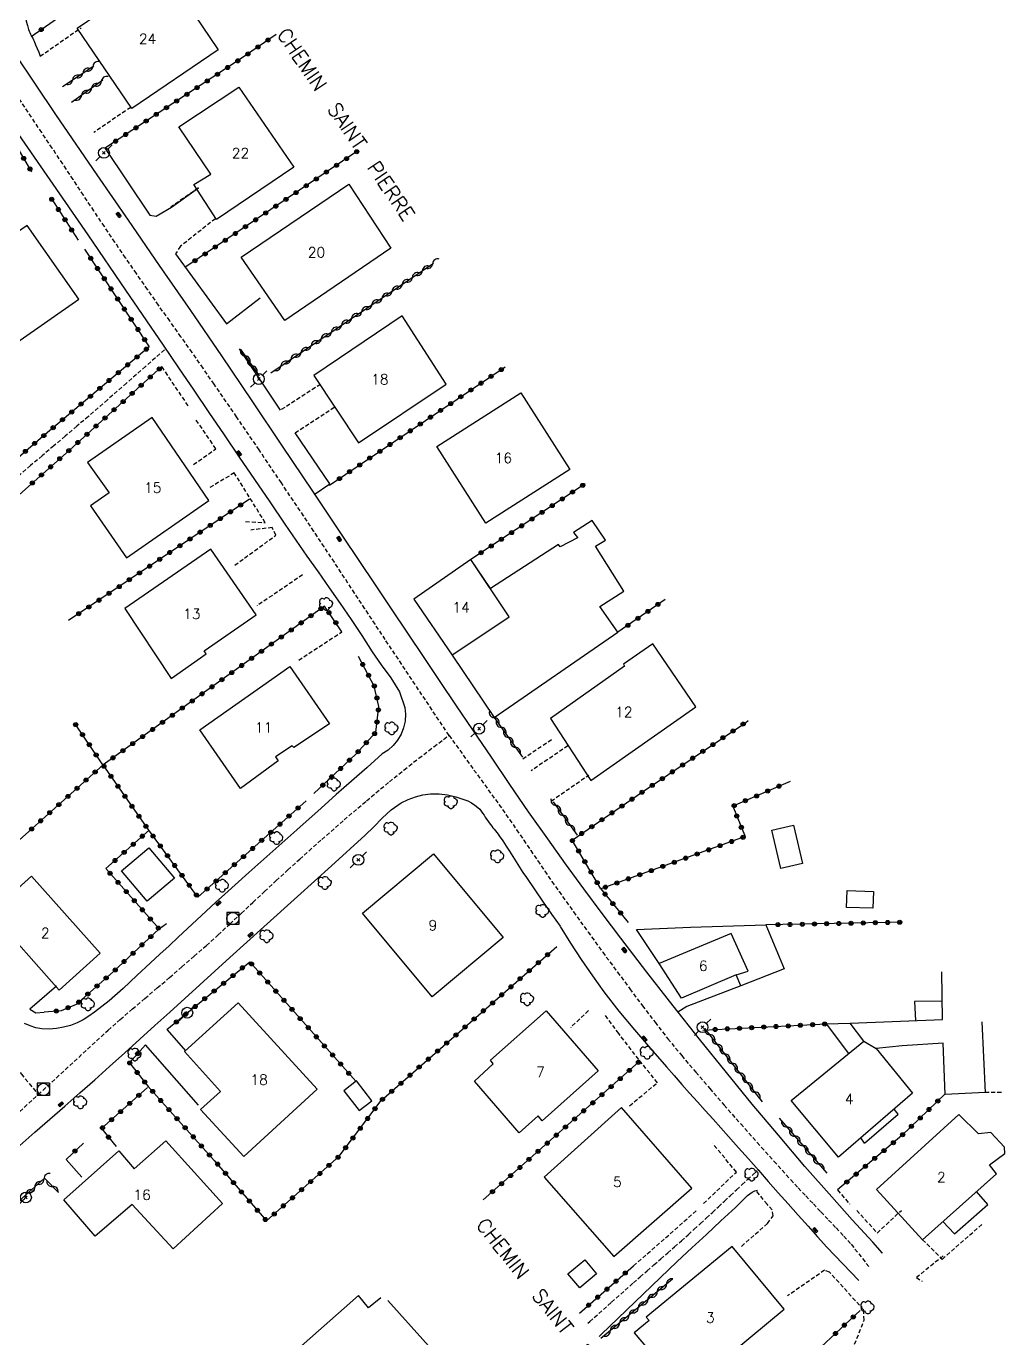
# Model space of a CAD drawing. Header units: millimetres. Extents: x 146000 to 146945, y 144000 to 145000.
# Drawn here: x 146481.7 to 146602.1, y 144214.8 to 144376.3 of the extents above; entities that cross this region are included whole.
import ezdxf
from ezdxf.enums import TextEntityAlignment as Align

# ---------------------------------------------------------------- set-up
doc = ezdxf.new("R2010")
doc.units = ezdxf.units.MM
doc.linetypes.add('DASHED', pattern=[0.75, 0.5, -0.25])
doc.layers.get('0').update_dxf_attribs({"linetype": 'CONTINUOUS'})
for name, color, linetype in [('W0001', 6, 'DASHED'), ('W0014', 7, 'CONTINUOUS'), ('W0017', 7, 'CONTINUOUS'), ('W0070', 7, 'DASHED'), ('W0101', 7, 'CONTINUOUS'), ('W0104', 1, 'CONTINUOUS'), ('W0112', 1, 'DASHED'), ('W0300', 7, 'CONTINUOUS'), ('W0310', 3, 'CONTINUOUS'), ('W0323', 7, 'CONTINUOUS'), ('W0401', 7, 'CONTINUOUS'), ('W0420', 7, 'CONTINUOUS'), ('W0473', 7, 'CONTINUOUS'), ('W0989', 7, 'CONTINUOUS'), ('W0991', 7, 'CONTINUOUS')]:
    doc.layers.add(name, color=color, linetype=linetype)
doc.styles.get("Standard").update_dxf_attribs({"font": 'romans.shx', "width": 0.85})

# ---------------------------------------------------------------- blocks, each defined once
blk = doc.blocks.new('T473')
for p, q in [((-0.166667, 0.166667), (0.166667, -0.166667)), ((-0.166667, -0.166667), (0.166667, 0.166667)), ((0.500001, 0.500001), (1.000002, 1.000002)), ((-1.000002, -1.000002), (-0.500001, -0.500001))]:
    blk.add_line(p, q)
blk.add_ellipse((0, 0), major_axis=(0.471405, 0.471405), ratio=1, start_param=5.4977871438, end_param=11.780972451)
blk = doc.blocks.new('T401')
for p, q in [((-0.3, 0.3), (0, 0.3)), ((-0.3, -0.25), (-0.3, 0.3)), ((-0.3, 0.15), (0, 0.15)), ((-0.3, 0), (0, 0)), ((0, 0.3), (0, -0.25)), ((-0.3, -0.15), (0, -0.15)), ((-0.3, -0.25), (-0.3, -0.3)), ((-0.3, -0.3), (0, -0.3)), ((0, -0.3), (0, -0.25))]:
    blk.add_line(p, q)
blk = doc.blocks.new('T300')
for p, q in [((-0.8, 0.51), (-0.86, 0.34)), ((-0.86, 0.34), (-0.86, 0.17)), ((-0.86, 0.17), (-0.74, 0.06)), ((-0.69, 0.63), (-0.8, 0.51)), ((-0.8, -0.06), (-0.74, 0.06)), ((-0.74, 0.06), (-0.69, 0.11)), ((-0.57, 0.69), (-0.69, 0.63)), ((-0.46, 0.69), (-0.57, 0.69)), ((-0.29, 0.63), (-0.46, 0.69)), ((-0.29, 0.63), (-0.17, 0.74)), ((-0.23, 0.57), (-0.29, 0.63)), ((-0.17, 0.74), (-0.06, 0.8)), ((-0.06, 0.8), (0.06, 0.8)), ((0.06, 0.8), (0.23, 0.74)), ((0.23, 0.74), (0.34, 0.63)), ((0.34, 0.63), (0.4, 0.51)), ((0.46, 0.46), (0.34, 0.46)), ((0.4, 0.51), (0.4, 0.46)), ((0.57, 0.4), (0.46, 0.46)), ((0.57, 0.4), (0.69, 0.29)), ((0.69, 0.29), (0.74, 0.17)), ((0.74, 0.06), (0.69, -0.17)), ((0.74, 0.17), (0.74, 0.06)), ((-0.8, -0.17), (-0.8, -0.06)), ((-0.8, -0.23), (-0.8, -0.17)), ((-0.74, -0.34), (-0.8, -0.23)), ((-0.69, -0.4), (-0.74, -0.34)), ((-0.51, -0.46), (-0.69, -0.4)), ((-0.4, -0.46), (-0.51, -0.46)), ((-0.4, -0.46), (-0.34, -0.46)), ((-0.34, -0.46), (-0.34, -0.4)), ((-0.34, -0.51), (-0.34, -0.46)), ((-0.29, -0.63), (-0.34, -0.51)), ((-0.17, -0.74), (-0.29, -0.63)), ((-0.06, -0.8), (-0.17, -0.74)), ((0.06, -0.8), (-0.06, -0.8)), ((0.17, -0.74), (0.06, -0.8)), ((0.23, -0.69), (0.17, -0.74)), ((0.29, -0.46), (0.23, -0.46)), ((0.29, -0.63), (0.23, -0.69)), ((0.46, -0.4), (0.29, -0.46)), ((0.34, -0.51), (0.29, -0.63)), ((0.34, -0.51), (0.34, -0.46)), ((0.57, -0.34), (0.46, -0.4)), ((0.63, -0.29), (0.57, -0.34)), ((0.69, -0.17), (0.63, -0.29))]:
    blk.add_line(p, q)
blk = doc.blocks.new('T420')
for p, q in [((0.75, 0.75), (-0.75, 0.75)), ((-0.75, 0.75), (-0.75, -0.75)), ((0.75, 0.75), (0.75, -0.75)), ((0.75, -0.75), (-0.75, -0.75))]:
    blk.add_line(p, q)
blk.add_ellipse((0, 0), major_axis=(-0.53, 0.53), ratio=1, start_param=3.926991, end_param=10.210176)
blk = doc.blocks.new('t323o')
at = {"color": 0, "linetype": 'Continuous'}
for radius in [0.25, 0.15]:
    blk.add_circle((0, 0), radius, dxfattribs=at)
blk = doc.blocks.new('t310o')
at = {"color": 0, "linetype": 'Continuous'}
for centre, start, end in [((-0.5, 0.38), 216.8699, 323.1304), ((0.5, -0.37), 36.8699, 143.1303)]:
    blk.add_arc(centre, 0.625, start, end, dxfattribs=at)

msp = doc.modelspace()

# ---------------------------------------------------------------- linework, layer by layer
at = {"layer": 'W0001'}
for points in [[(146533.68, 144289.02), (146525.84, 144300.8), (146524.58, 144302.7), (146523.33, 144304.61), (146522.07, 144306.51), (146520.82, 144308.41), (146519.57, 144310.32), (146518.31, 144312.22), (146517.05, 144314.12), (146515.79, 144316.02), (146513.05, 144320.08), (146510.31, 144324.14), (146507.55, 144328.2), (146504.77, 144332.24), (146503.42, 144334.19), (146502.06, 144336.13), (146500.69, 144338.07), (146499.31, 144340.01), (146497.94, 144341.94), (146496.58, 144343.88), (146495.22, 144345.83), (146493.87, 144347.78), (146492.57, 144349.7), (146491.27, 144351.62), (146489.99, 144353.55), (146488.7, 144355.48), (146487.42, 144357.41), (146486.14, 144359.34), (146484.86, 144361.27), (146483.56, 144363.19), (146480.62, 144367.59)], [(146443.75, 144290.01), (146453.54, 144278.88), (146454.87, 144277.42), (146456.22, 144275.97), (146457.57, 144274.54), (146458.92, 144273.1), (146460.27, 144271.66), (146461.62, 144270.22), (146462.95, 144268.76), (146464.27, 144267.29), (146466.94, 144264.21), (146469.57, 144261.09), (146472.18, 144257.95), (146474.79, 144254.82), (146476.88, 144252.33), (146478.97, 144249.84), (146481.06, 144247.34), (146483.14, 144244.84)], [(146483.14, 144244.84), (146491.73, 144252.74), (146493.23, 144254.06), (146494.74, 144255.36), (146496.26, 144256.66), (146497.78, 144257.95), (146499.3, 144259.24), (146500.81, 144260.54), (146502.32, 144261.85), (146503.82, 144263.17), (146505.27, 144264.48), (146506.71, 144265.81), (146508.14, 144267.14), (146509.56, 144268.48), (146510.99, 144269.82), (146512.42, 144271.16), (146513.86, 144272.48), (146515.31, 144273.8), (146518.03, 144276.22), (146520.77, 144278.62), (146523.54, 144280.99), (146526.34, 144283.32), (146528.15, 144284.78), (146529.97, 144286.22), (146531.82, 144287.63), (146533.68, 144289.02)], [(146533.68, 144289.02), (146540.25, 144279.92), (146541.13, 144278.66), (146542, 144277.4), (146542.87, 144276.13), (146543.73, 144274.86), (146544.6, 144273.59), (146545.47, 144272.33), (146546.34, 144271.06), (146547.22, 144269.81), (146549, 144267.32), (146550.79, 144264.83), (146552.59, 144262.36), (146554.41, 144259.9), (146555.94, 144257.83), (146557.47, 144255.77), (146559.03, 144253.72), (146560.61, 144251.7), (146562.31, 144249.63), (146564.04, 144247.58), (146565.79, 144245.56), (146567.55, 144243.54), (146569.57, 144241.22), (146571.61, 144238.92), (146573.67, 144236.63), (146575.73, 144234.35), (146576.65, 144233.35), (146577.58, 144232.36), (146578.52, 144231.37), (146579.45, 144230.39), (146580.39, 144229.4), (146581.32, 144228.42), (146582.25, 144227.43), (146583.17, 144226.42), (146585.47, 144223.51)], [(146475.89, 144238.18), (146483.14, 144244.84)]]:
    msp.add_lwpolyline(points, dxfattribs=at)
at = {"layer": 'W0014'}
for points in [[(146482.05, 144378.9), (146481.88, 144378.69), (146481.75, 144378.47), (146481.65, 144378.22), (146481.59, 144377.96), (146481.58, 144377.42), (146481.66, 144376.88), (146481.8, 144376.36), (146481.95, 144375.85), (146482.02, 144375.67), (146482.09, 144375.48), (146482.18, 144375.31), (146482.27, 144375.13), (146482.36, 144374.96), (146482.45, 144374.78), (146482.54, 144374.61), (146482.62, 144374.43), (146482.81, 144373.98), (146483, 144373.52), (146483.19, 144373.06), (146483.37, 144372.6)], [(146587.02, 144225.31), (146587.02, 144225.31), (146585.85, 144226.67), (146583.29, 144229.44), (146580.77, 144232.24), (146577.46, 144236), (146574.21, 144239.82), (146571, 144243.67), (146567.83, 144247.54), (146564.52, 144251.63), (146561.25, 144255.76), (146558.02, 144259.91), (146554.82, 144264.08), (146552.53, 144267.11), (146550.27, 144270.15), (146548.03, 144273.21), (146545.82, 144276.29), (146543.48, 144279.61), (146541.18, 144282.96), (146538.9, 144286.33), (146536.62, 144289.69), (146534.61, 144292.66), (146532.61, 144295.64), (146530.61, 144298.61), (146528.62, 144301.59), (146526.62, 144304.58), (146524.63, 144307.56), (146522.63, 144310.54), (146520.63, 144313.52), (146516.91, 144319.07), (146513.2, 144324.62), (146509.47, 144330.17), (146505.72, 144335.71), (146501.91, 144341.29), (146498.07, 144346.85), (146494.23, 144352.41), (146490.39, 144357.97), (146485.31, 144365.41), (146480.28, 144372.88)], [(146479.9, 144364.15), (146484.57, 144357.37), (146489.22, 144350.59), (146493.88, 144343.8), (146498.52, 144337.01), (146500.4, 144334.26), (146502.27, 144331.5), (146504.14, 144328.75), (146506.01, 144326), (146507.87, 144323.24), (146509.74, 144320.49), (146511.62, 144317.74), (146513.49, 144314.99), (146514.84, 144313.03), (146516.2, 144311.08), (146517.56, 144309.14), (146518.93, 144307.19), (146520.28, 144305.24), (146521.63, 144303.27), (146522.95, 144301.3), (146524.24, 144299.3), (146525.34, 144297.72), (146526.54, 144296.12), (146527.6, 144294.39), (146528.25, 144292.47), (146528.34, 144291.62), (146528.28, 144290.77), (146528.09, 144289.95), (146527.78, 144289.16), (146527.35, 144288.43), (146526.81, 144287.78), (146526.18, 144287.22), (146525.47, 144286.76)], [(146491.27, 144361.34), (146496.88, 144353.04)], [(146499.54, 144353.99), (146502.84, 144356.38)], [(146497.63, 144352.9), (146499.54, 144353.99)], [(146496.88, 144353.04), (146497.63, 144352.9)], [(146500.02, 144348.26), (146506.28, 144339.65)], [(146507.85, 144336.59), (146512.92, 144329.02)], [(146519.03, 144319.96), (146514.75, 144326.26)], [(146517.07, 144318.67), (146519.03, 144319.96)], [(146525.47, 144286.76), (146523.59, 144285.08), (146521.7, 144283.41), (146519.81, 144281.73), (146517.93, 144280.05), (146514.96, 144277.42), (146511.99, 144274.79), (146509.03, 144272.16), (146506.08, 144269.5), (146504.93, 144268.45), (146503.79, 144267.4), (146502.65, 144266.34), (146501.51, 144265.28), (146500.37, 144264.21), (146499.23, 144263.15), (146498.08, 144262.1), (146496.93, 144261.05), (146495.25, 144259.49), (146493.59, 144257.9), (146491.88, 144256.37), (146490.06, 144254.96), (146489.37, 144254.49), (146488.65, 144254.04), (146487.91, 144253.65), (146487.12, 144253.35), (146486.25, 144253.11), (146485.37, 144252.95), (146484.47, 144252.89), (146483.56, 144252.93), (146482.83, 144253.06), (146482.12, 144253.28), (146481.45, 144253.57)], [(146480.87, 144238.57), (146482.71, 144240.19), (146484.56, 144241.8), (146486.4, 144243.42), (146488.24, 144245.04), (146490.08, 144246.66), (146491.91, 144248.29), (146493.77, 144249.96), (146495.63, 144251.63), (146497.48, 144253.31), (146499.33, 144254.98), (146501.18, 144256.66), (146503.02, 144258.34), (146504.87, 144260.02), (146506.72, 144261.7), (146510.88, 144265.46), (146515.04, 144269.22), (146519.21, 144272.98), (146523.37, 144276.73), (146524.43, 144277.76), (146525.46, 144278.83), (146526.57, 144279.86), (146527.8, 144280.71), (146528.65, 144281.14), (146529.55, 144281.47), (146530.47, 144281.7), (146531.42, 144281.83), (146532.47, 144281.83), (146533.51, 144281.7), (146534.53, 144281.46), (146535.52, 144281.14), (146535.99, 144280.95), (146536.43, 144280.72), (146536.85, 144280.45), (146537.24, 144280.14), (146537.46, 144279.93), (146537.65, 144279.7), (146537.82, 144279.47), (146537.99, 144279.22), (146538.14, 144278.98), (146538.3, 144278.73), (146538.46, 144278.49), (146538.63, 144278.25), (146538.78, 144278.05), (146538.94, 144277.86), (146539.09, 144277.66), (146539.25, 144277.47), (146539.4, 144277.27), (146539.56, 144277.08), (146539.71, 144276.88), (146539.86, 144276.68), (146540.29, 144276.05), (146540.72, 144275.41), (146541.14, 144274.76), (146541.55, 144274.11), (146541.96, 144273.46), (146542.37, 144272.81), (146542.78, 144272.17), (146543.2, 144271.53), (146544.23, 144270.02), (146545.26, 144268.52), (146546.3, 144267.03), (146547.36, 144265.55)], [(146547.36, 144265.53), (146548.62, 144263.46), (146549.94, 144261.43), (146551.32, 144259.43), (146552.74, 144257.47), (146554.59, 144255.1), (146556.5, 144252.79), (146558.46, 144250.52), (146560.43, 144248.25), (146561.37, 144247.16), (146562.32, 144246.09), (146563.28, 144245.01), (146564.24, 144243.94), (146565.2, 144242.88), (146566.17, 144241.81), (146567.13, 144240.74), (146568.09, 144239.67), (146569.31, 144238.29), (146570.53, 144236.91), (146571.75, 144235.52), (146572.97, 144234.14), (146574.19, 144232.76), (146575.41, 144231.38), (146576.64, 144230), (146577.87, 144228.63), (146579.02, 144227.34), (146580.19, 144226.06), (146580.19, 144226.06), (146580.19, 144226.06), (146584.12, 144221.96), (146584.12, 144221.96)], [(146552.15, 144215.06), (146552.4, 144215.3), (146555.51, 144218.3), (146558.64, 144221.3), (146561.77, 144224.28), (146563.56, 144225.96), (146565.35, 144227.63), (146567.14, 144229.29), (146568.94, 144230.95), (146569.43, 144231.43), (146569.91, 144231.94), (146570.42, 144232.42), (146570.98, 144232.83), (146571.14, 144232.92), (146571.3, 144232.99), (146571.47, 144233.04), (146571.64, 144233.08)]]:
    msp.add_lwpolyline(points, dxfattribs=at)
at = {"layer": 'W0017'}
for points in [[(146506.28, 144339.65), (146510.45, 144342.87)], [(146485.37, 144258.16), (146482.09, 144255.35)], [(146569.6, 144258.19), (146562.95, 144255.65), (146561.84, 144254.96)], [(146482.09, 144255.35), (146482.82, 144254.87), (146483.88, 144254.98)], [(146498.98, 144252.81), (146501.25, 144250.23)], [(146502.85, 144243.52), (146496.34, 144250.94)], [(146486.56, 144236.85), (146488.49, 144234.69)]]:
    msp.add_lwpolyline(points, dxfattribs=at)
at = {"layer": 'W0070'}
for points in [[(146498.67, 144336.46), (146496.34, 144334.4), (146493.99, 144332.35), (146491.65, 144330.3), (146489.3, 144328.27), (146487.88, 144327.05), (146486.46, 144325.84), (146485.04, 144324.63), (146483.61, 144323.43), (146482.19, 144322.22), (146480.77, 144321.01), (146479.36, 144319.79), (146477.95, 144318.56), (146476.88, 144317.6)], [(146550.77, 144216.7), (146551, 144216.91), (146553.68, 144219.29), (146556.37, 144221.67), (146557.21, 144222.41), (146558.05, 144223.15), (146558.9, 144223.88), (146559.75, 144224.62), (146560.59, 144225.36), (146561.44, 144226.09), (146562.28, 144226.84), (146563.11, 144227.59), (146563.86, 144228.27), (146564.61, 144228.96), (146565.36, 144229.65), (146566.1, 144230.34), (146566.84, 144231.04), (146567.58, 144231.73), (146568.32, 144232.42), (146569.07, 144233.12), (146569.75, 144233.75), (146570.43, 144234.38), (146571.11, 144235), (146571.8, 144235.63)]]:
    msp.add_lwpolyline(points, dxfattribs=at)
at = {"layer": 'W0101'}
for points in [[(146505.26, 144373.35), (146494.64, 144366.13), (146487.94, 144376.01), (146498.59, 144383.29)], [(146507.83, 144368.78), (146514.58, 144358.92), (146505.08, 144352.51), (146502.27, 144356.79), (146504.39, 144358.08), (146500.44, 144363.89)], [(146526.54, 144348.96), (146513.47, 144340.08), (146508.12, 144347.87), (146521.36, 144356.82)], [(146480.49, 144337.37), (146488.12, 144342.69), (146481.79, 144351.74), (146478.49, 144349.49), (146476.04, 144352.83), (146466.18, 144346), (146469.61, 144341.12), (146466.08, 144338.61), (146469.34, 144334.01), (146472.69, 144337.09), (146472.19, 144337.6), (146474.48, 144339.24), (146475.13, 144338.53), (146474.94, 144338.35), (146476.92, 144335.39), (146480.21, 144337.78)], [(146527.9, 144340.65), (146517.05, 144333.31), (146522.55, 144325), (146533.35, 144332.25)], [(146538.2, 144315.15), (146532.18, 144324.55), (146542.52, 144331.16), (146548.53, 144321.75), (146538.2, 144315.15)], [(146494, 144310.87), (146504.12, 144317.92), (146497.16, 144328.12), (146489.21, 144322.61), (146491.85, 144318.87), (146489.57, 144317.27)], [(146503.55, 144299.42), (146509.95, 144303.86), (146504.37, 144311.92), (146493.78, 144304.62), (146499.47, 144296.02), (146503.8, 144299.05)], [(146564.05, 144292.52), (146558.75, 144300.3), (146555.17, 144297.78), (146555.27, 144297.54), (146546.17, 144291.12), (146551.12, 144283.48)], [(146508.04, 144282.5), (146503, 144289.7), (146514.1, 144297.5), (146518.99, 144290.46), (146514.59, 144287.54), (146514.36, 144287.73), (146512.34, 144286.4), (146512.66, 144285.88)], [(146531.79, 144274.45), (146540.36, 144264.17), (146531.61, 144256.87), (146523.04, 144267.14), (146531.79, 144274.45)], [(146477.26, 144267.19), (146485.69, 144257.69), (146490.75, 144262.23), (146482.29, 144271.72)], [(146507.72, 144256.11), (146501.13, 144250.12), (146505.55, 144245.19), (146503.11, 144242.99), (146508.43, 144237.2), (146517.44, 144245.49)], [(146596.41, 144242.37), (146586.27, 144233.16), (146591.96, 144226.98), (146601.05, 144235.09), (146600.19, 144236.18), (146602.07, 144237.59), (146602.03, 144238.37), (146600.36, 144240.15), (146598.82, 144239.99), (146598.82, 144240.02)], [(146498.83, 144239.16), (146505.8, 144231.43), (146499.75, 144225.84), (146494.68, 144231.29), (146490.15, 144227.4), (146486.29, 144231.87), (146493.03, 144237.92), (146494.95, 144235.71)], [(146564.3, 144209.62), (146574.91, 144218.42), (146568.54, 144226.15), (146557.95, 144217.46), (146558.31, 144217.03), (146556.45, 144215.5), (146562.31, 144208.62), (146563.95, 144210.11)]]:
    msp.add_lwpolyline(points, close=True, dxfattribs=at)
for points in [[(146538.77, 144307.09), (146536.38, 144310.66), (146529.35, 144305.77)], [(146534.04, 144298.89), (146541.07, 144303.59), (146536.38, 144310.66)], [(146529.35, 144305.77), (146534.05, 144298.88)], [(146569.02, 144259.55), (146570.48, 144260.01), (146568.41, 144264.66), (146559.55, 144260.96)], [(146562.3, 144256.69), (146559.55, 144260.96)], [(146569.02, 144259.56), (146562.3, 144256.69)], [(146542.32, 144240.11), (146536.8, 144246.49), (146539.1, 144248.63), (146538.79, 144249.07), (146545.64, 144255.12), (146552.03, 144247.76), (146545.14, 144241.62), (146544.65, 144242.22), (146542.32, 144240.11)], [(146586.25, 144250.5), (146590.72, 144245.01), (146581.62, 144237.14), (146575.79, 144244.1), (146584.71, 144251.42)], [(146584.71, 144251.42), (146586.25, 144250.5)], [(146553.96, 144224.93), (146563.56, 144233.3), (146554.92, 144243.25), (146545.4, 144234.69)], [(146545.4, 144234.69), (146553.96, 144224.93)], [(146523.76, 144218.58), (146522.53, 144220.11), (146514.08, 144212.63), (146523.22, 144202.47), (146533.32, 144211.49), (146526.14, 144219.49)], [(146525.31, 144219.82), (146523.76, 144218.58)]]:
    msp.add_lwpolyline(points, dxfattribs=at)
at = {"layer": 'W0104'}
for points in [[(146539.22, 144291.22), (146554.46, 144301.72), (146552.23, 144304.88), (146555.19, 144306.77), (146551.69, 144312.3), (146551.71, 144312.31), (146552.93, 144313.02), (146551.29, 144315.46), (146549.01, 144313.99), (146549.5, 144313.36), (146549.5, 144313.34), (146547.36, 144312.21), (146547.17, 144312.49), (146538.77, 144307.09)], [(146534.05, 144298.88), (146539.22, 144291.22)], [(146556.75, 144265.15), (146563.4, 144265.42), (146572.65, 144265.71), (146574.94, 144260.32), (146569.6, 144258.22), (146569.02, 144259.56)], [(146559.55, 144260.96), (146556.75, 144265.15)], [(146580.09, 144253.52), (146583.06, 144253.62), (146594.4, 144254.08), (146594.34, 144259.94)], [(146594.38, 144256.31), (146590.98, 144256.3), (146591.1, 144253.95)], [(146584.71, 144251.42), (146583.06, 144253.62)], [(146599.26, 144253.78), (146599.65, 144245.09), (146594.74, 144244.86), (146594.5, 144251.14), (146589.46, 144250.81), (146586.25, 144250.5)], [(146580.09, 144253.52), (146582.82, 144249.87)], [(146584.81, 144238.86), (146588.97, 144242.44), (146588.44, 144243.04)], [(146584.81, 144238.86), (146584.34, 144239.49)], [(146595.88, 144227.69), (146599.97, 144231.31), (146598.58, 144232.89)], [(146595.88, 144227.69), (146594.45, 144229.2)]]:
    msp.add_lwpolyline(points, dxfattribs=at)
for points in [[(146576.09, 144277.98), (146577.19, 144273.28), (146574.51, 144272.66), (146573.41, 144277.35)], [(146499.9, 144271.46), (146496.55, 144268.62), (146493.39, 144272.34), (146496.74, 144275.18)], [(146585.85, 144267.75), (146582.61, 144267.85), (146582.67, 144269.92), (146585.92, 144269.82)], [(146524.19, 144244.08), (146522.28, 144246.52), (146520.72, 144245.3), (146522.63, 144242.86)], [(146550.4, 144224.51), (146551.84, 144222.79), (146549.77, 144221.05), (146548.32, 144222.77)]]:
    msp.add_lwpolyline(points, close=True, dxfattribs=at)
at = {"layer": 'W0112'}
for points in [[(146483.37, 144372.58), (146488.4, 144376.08)], [(146494.51, 144366.29), (146489.96, 144363.19)], [(146502.84, 144356.38), (146499.43, 144354.01)], [(146504.93, 144352.59), (146500.64, 144349.2), (146500.02, 144348.26)], [(146501.57, 144329.58), (146498.34, 144334.39)], [(146517.87, 144332.21), (146512.92, 144329.02)], [(146514.75, 144326.26), (146519.6, 144329.42)], [(146502.24, 144322.33), (146504.98, 144324.29), (146502.55, 144327.85)], [(146508.65, 144315.33), (146511.07, 144315.19), (146507.26, 144321.32), (146504.25, 144319.5)], [(146507.32, 144309.96), (146512.38, 144313.64), (146511.93, 144314.59), (146509.31, 144314.29)], [(146515.67, 144308.77), (146510.06, 144304.98)], [(146515.18, 144298.28), (146520.51, 144301.77)], [(146542.75, 144286.15), (146546.33, 144288.53)], [(146548.3, 144287.74), (146543.77, 144284.65)], [(146546.26, 144280.94), (146550.87, 144284.14)], [(146550.86, 144255.16), (146548.66, 144253.1)], [(146555.9, 144243.46), (146559.33, 144246.29), (146557.02, 144249.15), (146554.56, 144252.34), (146552.78, 144254.77)], [(146599.65, 144245.12), (146601.72, 144245.12)], [(146565.01, 144231.43), (146569.04, 144235.3), (146566.16, 144238.76)], [(146569.68, 144226.16), (146572.87, 144228.96), (146573.55, 144229.9), (146573.46, 144230.64), (146572.82, 144231.35), (146571.46, 144233.02)], [(146581.49, 144233.1), (146582.96, 144231.36)], [(146556.39, 144223.76), (146564.1, 144230.52)], [(146583.86, 144230.59), (146586.37, 144227.79), (146589.36, 144230.59)], [(146591.96, 144226.98), (146594.37, 144224.56), (146599.38, 144228.98)], [(146594.49, 144224.98), (146591.2, 144222.34), (146591.91, 144221.86), (146591.91, 144221.86)], [(146584.69, 144218.36), (146580.52, 144222.97), (146579.9, 144223.21), (146575.34, 144220.07)], [(146581.28, 144208.6), (146583.32, 144213.41), (146584.77, 144217.09), (146584.69, 144218.36)]]:
    msp.add_lwpolyline(points, dxfattribs=at)
at = {"layer": 'W0310'}
for points in [[(146486.12, 144368.84), (146489.97, 144371.4)], [(146491.1, 144369.63), (146487.24, 144366.9)], [(146511.74, 144333.64), (146527.45, 144344.19), (146531.78, 144347.12)], [(146508.06, 144336.46), (146510.33, 144333.24)], [(146539.22, 144291.22), (146542.73, 144286.34)], [(146546.51, 144280.86), (146549.44, 144276.74)], [(146572.27, 144243.95), (146565.21, 144252.91)], [(146574.29, 144241.94), (146580.16, 144235.17)], [(146485.62, 144232.78), (146483.91, 144234.53), (146475.2, 144226.78), (146466.92, 144219.32), (146475.79, 144209.75), (146479.32, 144205.65), (146481.71, 144202.65)], [(146561.2, 144222.14), (146552.36, 144214.82)]]:
    msp.add_lwpolyline(points, dxfattribs=at)
at = {"layer": 'W0323'}
for points in [[(146482.27, 144375), (146494.58, 144383.6), (146502.79, 144389.26)], [(146512.42, 144375.27), (146507.98, 144372.2), (146491.4, 144361.3)], [(146459.02, 144343.4), (146466.45, 144349.88), (146475.02, 144357.9), (146480.39, 144361.62), (146482.31, 144358.37)], [(146522.34, 144360.84), (146501.18, 144346.58)], [(146484.71, 144355.1), (146488.06, 144349.94)], [(146488.84, 144348.86), (146496.8, 144336.84), (146483.98, 144326.05), (146475.85, 144319.08)], [(146477.91, 144316.1), (146486.56, 144323.74), (146498.34, 144334.39)], [(146518.96, 144319.79), (146540.57, 144334.35)], [(146550.45, 144319.99), (146536.38, 144310.66)], [(146509.13, 144318.1), (146486.87, 144303.15)], [(146560.26, 144305.74), (146554.46, 144301.72)], [(146520.51, 144301.77), (146518.35, 144304.92), (146491.11, 144285.38)], [(146517.05, 144281.87), (146522.23, 144286.72), (146524.68, 144289.41), (146525.04, 144292.56), (146524.49, 144295.08), (146522.53, 144298.73)], [(146575.66, 144283.36), (146568.6, 144280.31), (146570.11, 144276.57), (146552.36, 144270.14), (146548.83, 144276.14), (146557.5, 144282.07), (146570.19, 144290.62), (146570.5, 144290.85)], [(146491.1, 144285.38), (146487.68, 144290.45)], [(146502.79, 144269.12), (146496.73, 144277.35), (146491.11, 144285.38), (146474.81, 144270.79), (146470.91, 144267.54), (146477.74, 144259.77)], [(146502.79, 144269.12), (146516.1, 144280.98)], [(146491.47, 144272.63), (146496.78, 144277.37)], [(146491.47, 144272.63), (146498, 144265.22), (146492.35, 144259.94), (146487.8, 144255.93), (146485.95, 144255.15), (146483.88, 144254.98)], [(146552.36, 144270.14), (146555.74, 144266.01)], [(146498, 144265.22), (146498.91, 144265.88)], [(146589.47, 144266.04), (146572.65, 144265.71)], [(146496.34, 144250.94), (146494.38, 144248.74), (146496.65, 144245.84), (146504.8, 144236.73), (146511.23, 144229.29), (146520.16, 144237.24), (146525.33, 144244.11), (146546.94, 144263.03)], [(146498.97, 144252.82), (146509.17, 144261.16), (146522.22, 144246.47)], [(146564.93, 144252.77), (146580.09, 144253.52)], [(146557.01, 144248.8), (146537.9, 144231.89)], [(146496.59, 144245.71), (146490.92, 144240.64), (146492.73, 144238.43)], [(146594.74, 144244.91), (146589.39, 144239.79), (146581.49, 144233.1)], [(146488.69, 144238.86), (146486.56, 144236.85)], [(146549.72, 144217.93), (146556.39, 144223.76)], [(146564.53, 144200.36), (146576.44, 144210.96), (146584.27, 144218.26)]]:
    msp.add_lwpolyline(points, dxfattribs=at)

# ---------------------------------------------------------------- block references
at = {"layer": 'W0300'}
for p in [(146518.59, 144305.17), (146526.63, 144289.87), (146519.54, 144282.98), (146533.93, 144280.79), (146526.54, 144277.56), (146512.47, 144276.39), (146539.65, 144274.13), (146518.42, 144270.86), (146505.77, 144270.53), (146545.21, 144267.42), (146511.26, 144264.32), (146543.32, 144256.56), (146489.27, 144255.93), (146495.02, 144249.75), (146558.07, 144249.97), (146488.33, 144243.87), (146570.93, 144234.99), (146585.22, 144218.64)]:
    msp.add_blockref('T300', p, dxfattribs=at)
at = {"layer": 'W0310'}
for p, rotation in [((146489.87, 144371.33), 33.60754350553292), ((146487.37, 144369.67), 33.60754350553292), ((146488.62, 144370.5), 33.60754350553292), ((146490.91, 144369.5), 215.341725664718), ((146488.46, 144367.77), 215.341725664718), ((146489.69, 144368.64), 215.341725664718), ((146531.66, 144347.04), 34.03516871991816), ((146529.17, 144345.36), 34.03516871991816), ((146530.41, 144346.2), 34.03516871991816), ((146526.68, 144343.68), 33.89333851154325), ((146527.93, 144344.52), 34.03516871991816), ((146524.19, 144342.01), 33.89333851154325), ((146525.44, 144342.84), 33.89333851154325), ((146521.7, 144340.33), 33.89333851154325), ((146522.95, 144341.17), 33.89333851154325), ((146519.21, 144338.66), 33.89333851154325), ((146520.46, 144339.5), 33.89333851154325), ((146516.72, 144336.99), 33.89333851154325), ((146517.97, 144337.83), 33.89333851154325), ((146508.6, 144335.7), 305.1672470392813), ((146514.23, 144335.32), 33.89333851154325), ((146515.48, 144336.15), 33.89333851154325), ((146509.46, 144334.47), 305.1672470392813), ((146512.99, 144334.48), 33.89333851154325), ((146539.23, 144291.22), 305.7062073488285), ((146540.1, 144290), 305.7062073488285), ((146540.98, 144288.78), 305.7062073488285), ((146541.85, 144287.56), 305.7062073488285), ((146546.83, 144280.4), 305.4322481943347), ((146547.7, 144279.18), 305.4322481943347), ((146548.57, 144277.96), 305.4322481943347), ((146565.78, 144252.2), 128.2362162874419), ((146566.7, 144251.02), 128.2362162874419), ((146567.63, 144249.84), 128.2362162874419), ((146568.56, 144248.66), 128.2362162874419), ((146569.49, 144247.48), 128.2362162874419), ((146570.42, 144246.31), 128.2362162874419), ((146571.35, 144245.13), 128.2362162874419), ((146575.25, 144240.84), 310.9295322211871), ((146576.23, 144239.7), 310.9295322211871), ((146577.21, 144238.57), 310.9295322211871), ((146578.19, 144237.44), 310.9295322211871), ((146579.18, 144236.3), 310.9295322211871), ((146482.72, 144233.46), 221.6470119545899), ((146483.84, 144234.46), 221.6470119545899), ((146484.89, 144233.53), 134.3049379868203), ((146481.6, 144232.47), 221.6470119545899), ((146559.29, 144220.56), 219.64523459687), ((146560.45, 144221.51), 219.64523459687), ((146558.14, 144219.6), 219.64523459687), ((146555.83, 144217.69), 219.64523459687), ((146556.98, 144218.64), 219.64523459687), ((146553.52, 144215.77), 219.64523459687), ((146554.67, 144216.73), 219.64523459687)]:
    msp.add_blockref('t310o', p, dxfattribs=dict(at, rotation=rotation))
at = {"layer": 'W0323'}
for p, rotation in [((146483.5, 144375.86), 34.94325252375383), ((146511.4, 144374.56), 214.6614258296138), ((146508.93, 144372.86), 214.6614258296138), ((146510.17, 144373.71), 214.6614258296138), ((146506.44, 144371.19), 213.3032536116029), ((146507.69, 144372.01), 213.3032536116029), ((146503.93, 144369.54), 213.3032536116029), ((146505.19, 144370.36), 213.3032536116029), ((146502.68, 144368.72), 213.3032536116029), ((146500.17, 144367.07), 213.3032536116029), ((146501.43, 144367.89), 213.3032536116029), ((146497.66, 144365.42), 213.3032536116029), ((146498.92, 144366.25), 213.3032536116029), ((146495.16, 144363.77), 213.3032536116029), ((146496.41, 144364.6), 213.3032536116029), ((146492.65, 144362.13), 213.3032536116029), ((146493.9, 144362.95), 213.3032536116029), ((146481.34, 144360.01), 300.6124765773378), ((146521.08, 144359.99), 213.9669644527495), ((146522.33, 144360.83), 213.9669644527495), ((146482.11, 144358.71), 300.6124765773378), ((146518.59, 144358.32), 213.9669644527495), ((146519.84, 144359.16), 213.9669644527495), ((146516.11, 144356.64), 213.9669644527495), ((146517.35, 144357.48), 213.9669644527495), ((146514.86, 144355.8), 213.9669644527495), ((146484.79, 144354.98), 302.9558778879717), ((146485.61, 144353.72), 302.9558778879717), ((146512.37, 144354.13), 213.9669644527495), ((146513.62, 144354.96), 213.9669644527495), ((146486.43, 144352.46), 302.9558778879717), ((146509.89, 144352.45), 213.9669644527495), ((146511.13, 144353.29), 213.9669644527495), ((146487.24, 144351.2), 302.9558778879717), ((146507.4, 144350.77), 213.9669644527495), ((146508.64, 144351.61), 213.9669644527495), ((146504.91, 144349.1), 213.9669644527495), ((146506.15, 144349.94), 213.9669644527495), ((146489.6, 144347.71), 303.5103019459733), ((146502.42, 144347.42), 213.9669644527495), ((146503.67, 144348.26), 213.9669644527495), ((146490.43, 144346.46), 303.5103019459733), ((146491.26, 144345.21), 303.5103019459733), ((146492.09, 144343.96), 303.5103019459733), ((146492.91, 144342.71), 303.5103019459733), ((146493.74, 144341.46), 303.5103019459733), ((146494.57, 144340.21), 303.5103019459733), ((146495.4, 144338.96), 303.5103019459733), ((146496.23, 144337.71), 303.5103019459733), ((146496.44, 144336.54), 220.1064151802519), ((146494.15, 144334.61), 220.1064151802519), ((146495.29, 144335.58), 220.1064151802519), ((146498.03, 144334.11), 42.09884144917412), ((146540.11, 144334.03), 33.96777765877246), ((146491.85, 144332.68), 220.1064151802519), ((146493, 144333.65), 220.1064151802519), ((146496.92, 144333.1), 42.09884144917412), ((146538.86, 144333.2), 33.96777765877246), ((146490.71, 144331.71), 220.1064151802519), ((146494.69, 144331.09), 42.09884144917412), ((146495.8, 144332.1), 42.09884144917412), ((146536.37, 144331.52), 33.96777765877246), ((146537.62, 144332.36), 33.96777765877246), ((146488.41, 144329.78), 220.1064151802519), ((146489.56, 144330.75), 220.1064151802519), ((146493.58, 144330.09), 42.09884144917412), ((146533.89, 144329.84), 33.96777765877246), ((146535.13, 144330.68), 33.96777765877246), ((146486.12, 144327.85), 220.1064151802519), ((146487.26, 144328.81), 220.1064151802519), ((146491.35, 144328.07), 42.09884144917412), ((146492.47, 144329.08), 42.09884144917412), ((146531.4, 144328.17), 33.96777765877246), ((146532.64, 144329), 33.96777765877246), ((146484.97, 144326.88), 220.1064151802519), ((146489.13, 144326.06), 42.09884144917412), ((146490.24, 144327.07), 42.09884144917412), ((146528.91, 144326.49), 33.96777765877246), ((146530.15, 144327.33), 33.96777765877246), ((146482.68, 144324.94), 220.6200367471307), ((146483.82, 144325.91), 220.6200367471307), ((146488.01, 144325.06), 42.09884144917412), ((146526.42, 144324.81), 33.96777765877246), ((146527.67, 144325.65), 33.96777765877246), ((146481.55, 144323.96), 220.6200367471307), ((146485.78, 144323.06), 41.47093672901199), ((146486.9, 144324.05), 42.09884144917412), ((146523.93, 144323.14), 33.96777765877246), ((146525.18, 144323.98), 33.96777765877246), ((146484.66, 144322.06), 41.47093672901199), ((146521.45, 144321.46), 33.96777765877246), ((146522.69, 144322.3), 33.96777765877246), ((146482.41, 144320.08), 41.47093672901199), ((146483.53, 144321.07), 41.47093672901199), ((146520.2, 144320.62), 33.96777765877246), ((146550.13, 144319.78), 213.5493546018505), ((146547.63, 144318.12), 213.5493546018505), ((146548.88, 144318.95), 213.5493546018505), ((146506.79, 144316.53), 213.8850381494171), ((146508.04, 144317.37), 213.8850381494171), ((146545.13, 144316.46), 213.5493546018505), ((146546.38, 144317.29), 213.5493546018505), ((146504.3, 144314.86), 213.8850381494171), ((146505.55, 144315.7), 213.8850381494171), ((146542.63, 144314.8), 213.5493546018505), ((146543.88, 144315.63), 213.5493546018505), ((146501.81, 144313.19), 213.8850381494171), ((146503.06, 144314.02), 213.8850381494171), ((146540.13, 144313.15), 213.5493546018505), ((146541.38, 144313.97), 213.5493546018505), ((146499.32, 144311.52), 213.8850381494171), ((146500.57, 144312.35), 213.8850381494171), ((146537.63, 144311.49), 213.5493546018505), ((146538.88, 144312.32), 213.5493546018505), ((146496.83, 144309.84), 213.8850381494171), ((146498.08, 144310.68), 213.8850381494171), ((146495.59, 144309.01), 213.8850381494171), ((146493.1, 144307.33), 213.8850381494171), ((146494.34, 144308.17), 213.8850381494171), ((146490.61, 144305.66), 213.8850381494171), ((146491.85, 144306.5), 213.8850381494171), ((146559.39, 144305.14), 214.756758783642), ((146488.12, 144303.99), 213.8850381494171), ((146489.36, 144304.83), 213.8850381494171), ((146516.7, 144303.74), 215.6525203410937), ((146517.92, 144304.62), 215.6525203410937), ((146518.9, 144304.12), 124.5170109082681), ((146556.93, 144303.43), 214.756758783642), ((146558.16, 144304.28), 214.756758783642), ((146514.27, 144301.99), 215.6525203410937), ((146515.49, 144302.87), 215.6525203410937), ((146519.75, 144302.88), 124.5170109082681), ((146555.7, 144302.57), 214.756758783642), ((146511.83, 144300.25), 215.6525203410937), ((146513.05, 144301.12), 215.6525203410937), ((146509.39, 144298.5), 215.6525203410937), ((146510.61, 144299.37), 215.6525203410937), ((146508.17, 144297.62), 215.6525203410937), ((146523.07, 144297.74), 118.2530069536068), ((146505.73, 144295.87), 215.6525203410937), ((146506.95, 144296.75), 215.6525203410937), ((146523.78, 144296.42), 118.2530069536068), ((146503.3, 144294.13), 215.6525203410937), ((146504.52, 144295), 215.6525203410937), ((146524.49, 144295.1), 118.2530069536068), ((146500.86, 144292.38), 215.6525203410937), ((146502.08, 144293.25), 215.6525203410937), ((146524.81, 144293.63), 102.1055956475501), ((146524.99, 144292.16), 83.50793642623884), ((146498.42, 144290.63), 215.6525203410937), ((146499.64, 144291.5), 215.6525203410937), ((146524.82, 144290.67), 83.50793642623884), ((146487.74, 144290.35), 124.0552589711669), ((146488.58, 144289.11), 124.0552589711669), ((146495.98, 144288.88), 215.6525203410937), ((146497.2, 144289.75), 215.6525203410937), ((146524.52, 144289.24), 47.65964126467793), ((146568.64, 144289.57), 33.97249459749343), ((146569.88, 144290.41), 33.97249459749343), ((146489.42, 144287.87), 124.0552589711669), ((146494.76, 144288.01), 215.6525203410937), ((146523.51, 144288.13), 47.65964126467793), ((146566.15, 144287.89), 33.97249459749343), ((146567.39, 144288.73), 33.97249459749343), ((146490.26, 144286.62), 124.0552589711669), ((146492.33, 144286.26), 215.6525203410937), ((146493.55, 144287.13), 215.6525203410937), ((146521.43, 144285.97), 43.13654313389983), ((146522.5, 144287.02), 47.65964126467793), ((146563.66, 144286.22), 33.97249459749343), ((146564.91, 144287.06), 33.97249459749343), ((146490.14, 144284.52), 221.8412263849907), ((146491.22, 144285.22), 124.9762123523204), ((146492.08, 144283.99), 124.9762123523204), ((146520.34, 144284.95), 43.13654313389983), ((146561.17, 144284.54), 33.97249459749343), ((146562.42, 144285.38), 33.97249459749343), ((146487.91, 144282.52), 221.8412263849907), ((146489.02, 144283.52), 221.8412263849907), ((146492.94, 144282.76), 124.9762123523204), ((146518.15, 144282.9), 43.13654313389983), ((146519.24, 144283.92), 43.13654313389983), ((146558.69, 144282.87), 33.97249459749343), ((146559.93, 144283.7), 33.97249459749343), ((146574.28, 144282.77), 203.396805540945), ((146486.79, 144281.51), 221.8412263849907), ((146493.8, 144281.53), 124.9762123523204), ((146556.2, 144281.18), 34.35878295625135), ((146557.44, 144282.03), 34.35878295625135), ((146570.15, 144280.98), 203.396805540945), ((146571.53, 144281.57), 203.396805540945), ((146572.9, 144282.17), 203.396805540945), ((146484.55, 144279.51), 221.8412263849907), ((146485.67, 144280.51), 221.8412263849907), ((146494.66, 144280.3), 124.9762123523204), ((146513.99, 144279.1), 41.69761063161453), ((146515.11, 144280.1), 41.69761063161453), ((146553.73, 144279.49), 34.35878295625135), ((146554.97, 144280.33), 34.35878295625135), ((146568.77, 144280.38), 203.396805540945), ((146482.32, 144277.51), 221.8412263849907), ((146483.44, 144278.51), 221.8412263849907), ((146495.52, 144279.07), 124.9762123523204), ((146496.38, 144277.84), 124.9762123523204), ((146512.87, 144278.1), 41.69761063161453), ((146551.25, 144277.79), 34.35878295625135), ((146552.49, 144278.64), 34.35878295625135), ((146569.09, 144279.1), 292.1073920486135), ((146569.65, 144277.71), 292.1073920486135), ((146495.94, 144276.62), 41.74314759023529), ((146497.26, 144276.63), 126.3969360495104), ((146510.63, 144276.11), 41.69761063161453), ((146511.75, 144277.11), 41.69761063161453), ((146548.87, 144276.08), 120.4839036015065), ((146550.01, 144276.95), 34.35878295625135), ((146568.45, 144275.97), 199.9110305268316), ((146569.86, 144276.48), 199.9110305268316), ((146493.71, 144274.63), 41.74314759023529), ((146494.82, 144275.63), 41.74314759023529), ((146498.15, 144275.42), 126.3969360495104), ((146509.51, 144275.11), 41.69761063161453), ((146549.63, 144274.79), 120.4839036015065), ((146564.22, 144274.43), 199.9110305268316), ((146565.63, 144274.94), 199.9110305268316), ((146567.04, 144275.46), 199.9110305268316), ((146492.59, 144273.63), 41.74314759023529), ((146499.04, 144274.21), 126.3969360495104), ((146499.93, 144273.01), 126.3969360495104), ((146507.27, 144273.12), 41.69761063161453), ((146508.39, 144274.11), 41.69761063161453), ((146550.39, 144273.49), 120.4839036015065), ((146559.99, 144272.9), 199.9110305268316), ((146561.4, 144273.41), 199.9110305268316), ((146562.81, 144273.92), 199.9110305268316), ((146491.97, 144272.06), 311.3893929233049), ((146500.82, 144271.8), 126.3969360495104), ((146505.03, 144271.12), 41.69761063161453), ((146506.15, 144272.12), 41.69761063161453), ((146551.15, 144272.2), 120.4839036015065), ((146555.75, 144271.37), 199.9110305268316), ((146557.16, 144271.88), 199.9110305268316), ((146558.58, 144272.39), 199.9110305268316), ((146492.96, 144270.93), 311.3893929233049), ((146493.96, 144269.81), 311.3893929233049), ((146501.71, 144270.59), 126.3969360495104), ((146503.91, 144270.12), 41.69761063161453), ((146551.91, 144270.91), 120.4839036015065), ((146552.89, 144269.49), 309.3112872867311), ((146552.93, 144270.35), 199.9110305268316), ((146554.34, 144270.86), 199.9110305268316), ((146494.95, 144268.68), 311.3893929233049), ((146502.6, 144269.38), 126.3969360495104), ((146553.84, 144268.33), 309.3112872867311), ((146495.94, 144267.56), 311.3893929233049), ((146496.93, 144266.43), 311.3893929233049), ((146554.79, 144267.17), 309.3112872867311), ((146497.92, 144265.31), 311.3893929233049), ((146574.15, 144265.74), 181.1215711229613), ((146575.65, 144265.76), 181.1215711229613), ((146577.15, 144265.79), 181.1215711229613), ((146578.65, 144265.82), 181.1215711229613), ((146580.15, 144265.85), 181.1215711229613), ((146581.65, 144265.88), 181.1215711229613), ((146583.15, 144265.91), 181.1215711229613), ((146584.65, 144265.94), 181.1215711229613), ((146586.15, 144265.97), 181.1215711229613), ((146587.65, 144266), 181.1215711229613), ((146589.14, 144266.03), 181.1215711229613), ((146495.89, 144263.25), 223.0868320174923), ((146496.99, 144264.27), 223.0868320174923), ((146494.8, 144262.22), 223.0868320174923), ((146545.81, 144262.04), 41.21707539158086), ((146492.61, 144260.17), 223.0868320174923), ((146493.7, 144261.2), 223.0868320174923), ((146508.26, 144260.42), 39.30317995968119), ((146509.38, 144260.91), 311.6219767788098), ((146510.38, 144259.79), 311.6219767788098), ((146543.55, 144260.07), 41.21707539158086), ((146544.68, 144261.06), 41.21707539158086), ((146490.36, 144258.19), 221.3270890382373), ((146491.49, 144259.18), 221.3270890382373), ((146505.94, 144258.52), 39.30317995968119), ((146507.1, 144259.47), 39.30317995968119), ((146511.38, 144258.67), 311.6219767788098), ((146542.43, 144259.08), 41.21707539158086), ((146489.24, 144257.2), 221.3270890382373), ((146503.62, 144256.62), 39.30317995968119), ((146504.78, 144257.57), 39.30317995968119), ((146512.37, 144257.55), 311.6219767788098), ((146540.17, 144257.1), 41.21707539158086), ((146541.3, 144258.09), 41.21707539158086), ((146485.37, 144255.1), 184.9100725634984), ((146486.8, 144255.51), 202.7475703398798), ((146488.11, 144256.2), 221.3270890382373), ((146502.46, 144255.67), 39.30317995968119), ((146513.37, 144256.43), 311.6219767788098), ((146514.36, 144255.31), 311.6219767788098), ((146537.91, 144255.13), 41.21707539158086), ((146539.04, 144256.11), 41.21707539158086), ((146500.13, 144253.77), 39.30317995968119), ((146501.29, 144254.72), 39.30317995968119), ((146515.36, 144254.18), 311.6219767788098), ((146536.78, 144254.14), 41.21707539158086), ((146576.92, 144253.36), 2.821305554870868), ((146578.42, 144253.43), 2.821305554870868), ((146579.91, 144253.51), 2.821305554870868), ((146516.36, 144253.06), 311.6219767788098), ((146517.35, 144251.94), 311.6219767788098), ((146534.53, 144252.16), 41.21707539158086), ((146535.66, 144253.15), 41.21707539158086), ((146566.43, 144252.84), 2.821305554870868), ((146567.93, 144252.92), 2.821305554870868), ((146569.43, 144252.99), 2.821305554870868), ((146570.92, 144253.06), 2.821305554870868), ((146572.42, 144253.14), 2.821305554870868), ((146573.92, 144253.21), 2.821305554870868), ((146575.42, 144253.28), 2.821305554870868), ((146518.35, 144250.82), 311.6219767788098), ((146532.27, 144250.18), 41.21707539158086), ((146533.4, 144251.17), 41.21707539158086), ((146494.39, 144248.73), 308.0523693982789), ((146495.37, 144249.85), 228.3567719573219), ((146519.35, 144249.7), 311.6219767788098), ((146520.34, 144248.58), 311.6219767788098), ((146531.14, 144249.19), 41.21707539158086), ((146556.99, 144248.79), 221.5287222184593), ((146495.31, 144247.55), 308.0523693982789), ((146521.34, 144247.46), 311.6219767788098), ((146528.89, 144247.22), 41.21707539158086), ((146530.01, 144248.21), 41.21707539158086), ((146555.87, 144247.8), 221.5287222184593), ((146496.24, 144246.37), 308.0523693982789), ((146497.21, 144245.22), 311.8255031929477), ((146526.63, 144245.24), 41.21707539158086), ((146527.76, 144246.23), 41.21707539158086), ((146553.63, 144245.81), 221.5287222184593), ((146554.75, 144246.8), 221.5287222184593), ((146494.39, 144243.74), 221.8618206254419), ((146495.51, 144244.74), 221.8618206254419), ((146498.21, 144244.1), 311.8255031929477), ((146525.5, 144244.25), 41.21707539158086), ((146551.38, 144243.82), 221.5287222184593), ((146552.5, 144244.81), 221.5287222184593), ((146593.83, 144244.04), 223.7178749135886), ((146493.27, 144242.74), 221.8618206254419), ((146499.21, 144242.98), 311.8255031929477), ((146524.57, 144243.09), 53.03411844868227), ((146550.26, 144242.83), 221.5287222184593), ((146591.67, 144241.96), 223.7178749135886), ((146592.75, 144243), 223.7178749135886), ((146491.04, 144240.74), 221.8618206254419), ((146492.16, 144241.74), 221.8618206254419), ((146500.21, 144241.87), 311.8255031929477), ((146501.21, 144240.75), 311.8255031929477), ((146522.76, 144240.69), 53.03411844868227), ((146523.66, 144241.89), 53.03411844868227), ((146548.01, 144240.84), 221.5287222184593), ((146549.13, 144241.83), 221.5287222184593), ((146590.58, 144240.93), 223.7178749135886), ((146491.78, 144239.59), 309.2695823144246), ((146502.21, 144239.63), 311.8255031929477), ((146521.86, 144239.49), 53.03411844868227), ((146545.77, 144238.85), 221.5287222184593), ((146546.89, 144239.84), 221.5287222184593), ((146588.36, 144238.91), 220.2581204339741), ((146589.5, 144239.89), 223.7178749135886), ((146487.65, 144237.88), 223.3942556157369), ((146503.21, 144238.51), 311.8255031929477), ((146504.21, 144237.4), 311.8255031929477), ((146520.03, 144237.12), 41.64109825152841), ((146520.96, 144238.29), 53.03411844868227), ((146544.64, 144237.85), 221.5287222184593), ((146587.21, 144237.94), 220.2581204339741), ((146505.2, 144236.27), 310.8048581429119), ((146518.91, 144236.12), 41.64109825152841), ((146542.4, 144235.86), 221.5287222184593), ((146543.52, 144236.86), 221.5287222184593), ((146584.92, 144236.01), 220.2581204339741), ((146586.07, 144236.98), 220.2581204339741), ((146506.18, 144235.14), 310.8048581429119), ((146507.16, 144234), 310.8048581429119), ((146516.67, 144234.13), 41.64109825152841), ((146517.79, 144235.12), 41.64109825152841), ((146541.27, 144234.87), 221.5287222184593), ((146582.63, 144234.07), 220.2581204339741), ((146583.78, 144235.04), 220.2581204339741), ((146508.14, 144232.86), 310.8048581429119), ((146515.54, 144233.13), 41.64109825152841), ((146539.03, 144232.88), 221.5287222184593), ((146540.15, 144233.87), 221.5287222184593), ((146509.12, 144231.73), 310.8048581429119), ((146513.3, 144231.14), 41.64109825152841), ((146514.42, 144232.13), 41.64109825152841), ((146510.1, 144230.59), 310.8048581429119), ((146511.08, 144229.46), 310.8048581429119), ((146512.18, 144230.14), 41.64109825152841), ((146555.37, 144222.87), 41.13549574247457), ((146554.24, 144221.88), 41.13549574247457), ((146551.98, 144219.91), 41.13549574247457), ((146553.11, 144220.89), 41.13549574247457), ((146550.85, 144218.92), 41.13549574247457), ((146582.33, 144216.46), 42.99011443326297), ((146583.43, 144217.48), 42.99011443326297), ((146581.24, 144215.44), 42.99011443326297)]:
    msp.add_blockref('t323o', p, dxfattribs=dict(at, rotation=rotation))
at = {"layer": 'W0401'}
for p, rotation in [((146493.15, 144353.14), 34.66940183166842), ((146507.72, 144323.62), 214.1582901246543), ((146520.29, 144313.3), 33.88078819009874), ((146505.21, 144268.47), 132.4798281048937), ((146509.36, 144264.38), 312.1161972575331), ((146555.38, 144262.71), 37.40114965059335), ((146557.62, 144251.6), 220.7846118083206), ((146486, 144243.53), 311.2530935728753), ((146578.64, 144228.06), 221.9881048004551)]:
    msp.add_blockref('T401', p, dxfattribs=dict(at, rotation=rotation))
at = {"layer": 'W0420'}
for p in [(146507.07, 144266.49), (146483.77, 144245.47)]:
    msp.add_blockref('T420', p, dxfattribs=at)
at = {"layer": 'W0473'}
for p in [(146491.22, 144360.69), (146510.27, 144332.87), (146537.38, 144289.85), (146522.52, 144273.71), (146501.47, 144254.9), (146564.88, 144253.12), (146481.62, 144232.17)]:
    msp.add_blockref('T473', p, dxfattribs=at)

# ---------------------------------------------------------------- texts
at = {"layer": 'W0989'}
for rotation, p in [(304.155, (146512.42, 144375.27)), (308.3553, (146536.9, 144228.76))]:
    msp.add_text('CHEMIN  SAINT  PIERRE  ', height=1.75, rotation=rotation, dxfattribs=at).set_placement(p)
at = {"layer": 'W0991'}
for s, p in [('24', (146496.59, 144374.71)), ('22', (146508.02, 144360.65)), ('20', (146517.38, 144348.45)), ('18', (146525.17, 144332.83)), ('16', (146540.36, 144323.15)), ('15', (146497.23, 144319.5)), ('14', (146535.16, 144304.77)), ('13', (146502.04, 144303.97)), ('12', (146555.2, 144291.89)), ('11', (146510.86, 144290)), ('2', (146484, 144264.71)), ('9', (146531.7, 144265.66)), ('6', (146564.96, 144260.68)), ('18', (146510.31, 144246.66)), ('7', (146544.94, 144247.61)), ('4', (146582.94, 144244.28)), ('5', (146554.39, 144234.09)), ('2', (146594.26, 144234.67)), ('16', (146495.91, 144232.5)), ('3', (146565.84, 144217.39))]:
    msp.add_text(s, height=1.25, dxfattribs=at).set_placement(p, align=Align.MIDDLE_CENTER)

doc.saveas('drawing.dxf')
